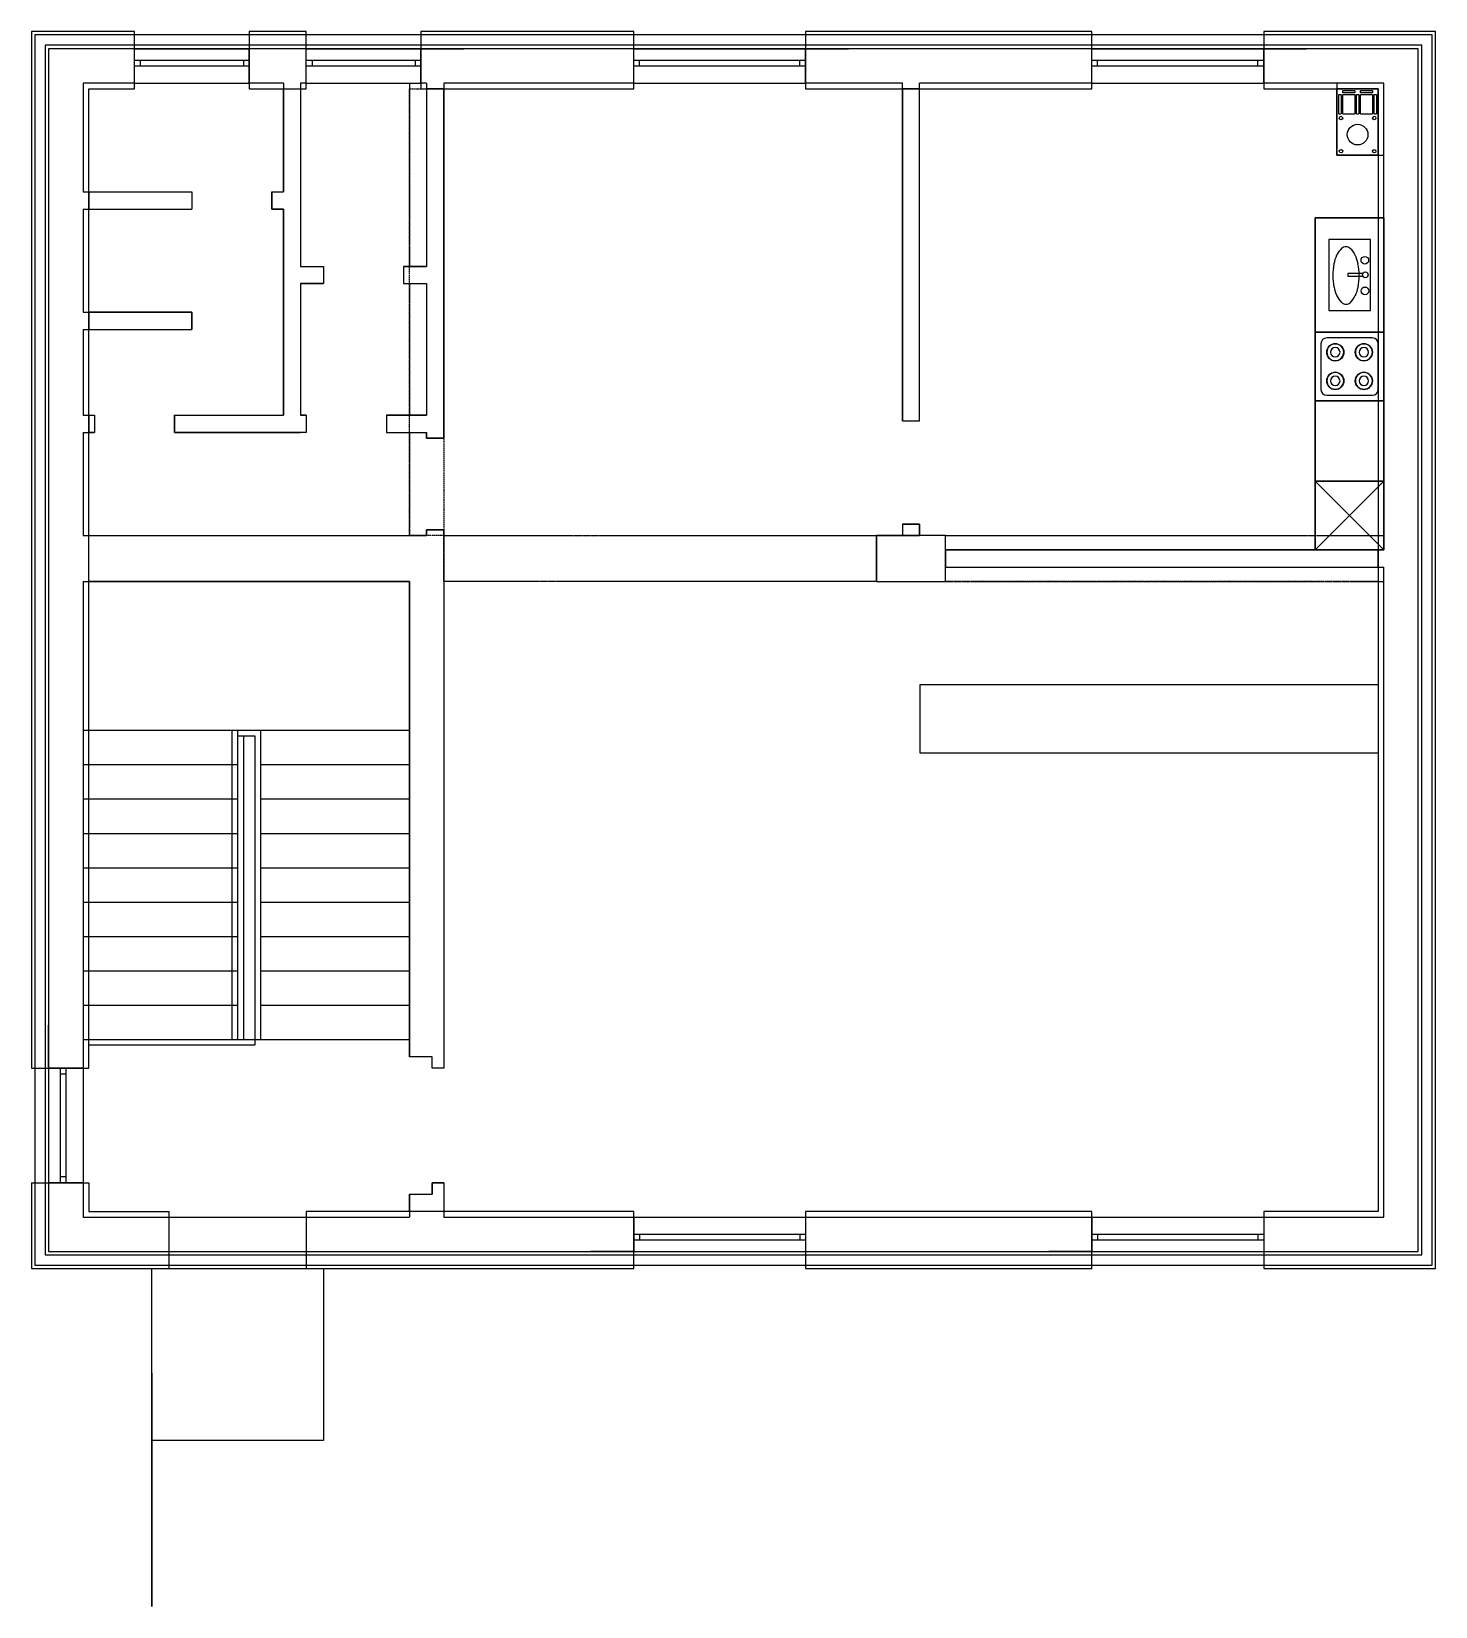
# Model space of a CAD drawing. Header units: inches. Extents: x 27854 to 40114, y 16307 to 30057.
import ezdxf

# ---------------------------------------------------------------- set-up
doc = ezdxf.new("R2010")
doc.units = ezdxf.units.IN
doc.header["$MEASUREMENT"] = 0
doc.linetypes.add('ACAD_ISO10W100', pattern=[18, 12, -3, 0, -3])
doc.layers.add('2D - 1P', color=201, linetype='Continuous', lineweight=25)
doc.layers.add('2D - 1S', color=181, linetype='Continuous', lineweight=25)
for name, color, linetype in [('3D - Schody vnútorné', 22, 'Continuous'), ('3D - Schody vonkajšie', 20, 'Continuous'), ('3D Prízemie - Strop', 104, 'Continuous'), ('3D Suterén - Kuchynská linka', 120, 'Continuous'), ('3D Suterén - Steny', 150, 'Continuous')]:
    doc.layers.add(name, color=color, linetype=linetype)
doc.styles.get("Standard").update_dxf_attribs({"font": 'arial.ttf'})

msp = doc.modelspace()

# ---------------------------------------------------------------- linework, layer by layer
at = {"layer": '2D - 1P'}
for p, q in [((31254, 29557), (31304, 29557)), ((28354, 28657), (29254, 28657)), ((29254, 28657), (29254, 28507)), ((28354, 23957), (31154, 23957)), ((29654, 23957), (29654, 21257)), ((29854, 23957), (29854, 21257)), ((29704, 23907), (29804, 23907)), ((29704, 23907), (29704, 21257)), ((29804, 23907), (29804, 21207)), ((28354, 23657), (29654, 23657)), ((29854, 23657), (31154, 23657)), ((28354, 23357), (29654, 23357)), ((29854, 23357), (31154, 23357)), ((28354, 23057), (29654, 23057)), ((29854, 23057), (31154, 23057)), ((28354, 22757), (29654, 22757)), ((29854, 22757), (31154, 22757)), ((28354, 22457), (29654, 22457)), ((29854, 22457), (31154, 22457)), ((28354, 22157), (29654, 22157)), ((29854, 22157), (31154, 22157)), ((28354, 21857), (29654, 21857)), ((29854, 21857), (31154, 21857)), ((28354, 21557), (29654, 21557)), ((29854, 21557), (31154, 21557)), ((28354, 21257), (31154, 21257)), ((29804, 21207), (28354, 21207)), ((27854, 20007), (27854, 19257)), ((27854, 20007), (28354, 20007)), ((28354, 20007), (28354, 19757)), ((28354, 19757), (29054, 19757)), ((29054, 19757), (29054, 19257)), ((27854, 19257), (29054, 19257))]:
    msp.add_line(p, q, dxfattribs=at)
at = {"layer": '2D - 1P', "ltscale": 5}
for p, q in [((39254, 28977), (39254, 29557)), ((39254, 29557), (39614, 29557)), ((39614, 29557), (39614, 28977)), ((39614, 28977), (39254, 28977))]:
    msp.add_line(p, q, dxfattribs=at)
at = {"layer": '2D - 1P', "linetype": 'Continuous'}
for p, q in [((28354, 28657), (28354, 28507)), ((28354, 26707), (28354, 26557))]:
    msp.add_line(p, q, dxfattribs=at)
at = {"layer": '2D - 1P'}
for points in [[(28354, 29557), (28754, 29557), (28754, 30057), (27854, 30057), (27854, 21007), (28354, 21007)], [(34614, 30057), (34614, 29557), (37114, 29557), (37114, 30057)], [(40114, 30057), (38614, 30057), (38614, 29557), (39614, 29557), (39614, 19757), (38614, 19757), (38614, 19257), (40114, 19257)], [(30204, 29557), (30204, 28007), (30404, 28007), (30404, 27857), (30204, 27857), (30204, 26707), (30254, 26707), (30254, 26557), (30204, 26557), (29104, 26557), (29104, 26707), (30054, 26707), (30054, 28507), (29954, 28507), (29954, 28657), (30054, 28657), (30054, 29557)], [(31304, 29557), (31304, 28007), (31104, 28007), (31104, 27857), (31304, 27857), (31304, 26707), (30954, 26707), (30954, 26557), (31304, 26557), (31304, 26507), (31454, 26507), (31454, 29557)], [(35459, 29557), (35459, 26657), (35609, 26657), (35609, 29557)], [(28354, 27457), (29254, 27457), (29254, 27607), (28354, 27607)], [(35609, 25657), (35609, 25757), (35459, 25757), (35459, 25657)], [(35834, 25257), (35834, 25657), (35234, 25657), (35234, 25257)], [(39614, 25532), (35834, 25532), (35834, 25382), (39614, 25382)], [(31154, 19757), (31154, 19907), (31354, 19907), (31354, 20007), (31454, 20007), (31454, 19757)], [(30254, 19257), (33114, 19257), (33114, 19757), (30254, 19757)], [(34614, 19757), (34614, 19257), (37114, 19257), (37114, 19757)]]:
    msp.add_lwpolyline(points, close=True, dxfattribs=at)
at = {"layer": '2D - 1P', "ltscale": 2}
for points in [[(29754, 30057), (29754, 29557), (30254, 29557), (30254, 30057)], [(35614, 23757), (35614, 24357), (39614, 24357), (39614, 23757)]]:
    msp.add_lwpolyline(points, close=True, dxfattribs=at)
at = {"layer": '2D - 1P', "linetype": 'Continuous'}
msp.add_lwpolyline([(31254, 29557), (33114, 29557), (33114, 30057), (31254, 30057), (31254, 29557)], dxfattribs=at)
at = {"layer": '2D - 1P', "linetype": 'Continuous', "elevation": -250}
msp.add_lwpolyline([(39254, 28977), (39664, 28977), (39664, 29607), (39254, 29607)], close=True, dxfattribs=at)
at = {"layer": '2D - 1P', "linetype": 'ACAD_ISO10W100'}
for points in [[(31154, 25657), (31154, 29557), (31454, 29557), (31454, 25657)], [(35234, 25257), (31454, 25257), (31454, 25657), (35234, 25657)], [(39614, 25257), (35834, 25257), (35834, 25657), (39614, 25657)]]:
    msp.add_lwpolyline(points, close=True, dxfattribs=at)
at = {"layer": '2D - 1P'}
for points in [[(39286, 29337), (39272, 29337, -0.414214), (39269, 29340), (39269, 29504, -0.414214), (39272, 29507), (39286, 29507, -0.414214), (39289, 29504), (39289, 29340, -0.414214)], [(39406, 29522), (39307, 29522, -0.414214), (39304, 29525), (39304, 29539, -0.414214), (39307, 29542), (39406, 29542, -0.414214), (39409, 29539), (39409, 29525, -0.414214)], [(39441, 29337), (39427, 29337, -0.414214), (39424, 29340), (39424, 29504, -0.414214), (39427, 29507), (39441, 29507, -0.414214), (39444, 29504), (39444, 29340, -0.414214)], [(39561, 29522), (39462, 29522, -0.414214), (39459, 29525), (39459, 29539, -0.414214), (39462, 29542), (39561, 29542, -0.414214), (39564, 29539), (39564, 29525, -0.414214)], [(39596, 29337), (39582, 29337, -0.414214), (39579, 29340), (39579, 29504, -0.414214), (39582, 29507), (39596, 29507, -0.414214), (39599, 29504), (39599, 29340, -0.414214)]]:
    msp.add_lwpolyline(points, format="xyb", close=True, dxfattribs=at)
at = {"layer": '2D - 1P', "ltscale": 5}
for points in [[(39406, 29337), (39307, 29337, -0.414214), (39304, 29340), (39304, 29504, -0.414214), (39307, 29507), (39406, 29507, -0.414214), (39409, 29504), (39409, 29340, -0.414214)], [(39561, 29337), (39462, 29337, -0.414214), (39459, 29340), (39459, 29504, -0.414214), (39462, 29507), (39561, 29507, -0.414214), (39564, 29504), (39564, 29340, -0.414214)]]:
    msp.add_lwpolyline(points, format="xyb", close=True, dxfattribs=at)
at = {"layer": '2D - 1P'}
for points in [[(28354, 28507), (29254, 28507)], [(28354, 26707), (28404, 26707), (28404, 26557), (28354, 26557)], [(28354, 25657), (31304, 25657), (31304, 25707), (31454, 25707), (31454, 25657), (31454, 21007), (31354, 21007), (31354, 21107), (31154, 21107), (31154, 25257), (28354, 25257)]]:
    msp.add_lwpolyline(points, dxfattribs=at)
for centre, radius in [((39289, 29302), 15), ((39579, 29302), 15), ((39434, 29157), 90), ((39289, 29012), 15), ((39579, 29012), 15)]:
    msp.add_circle(centre, radius, dxfattribs=at)
at = {"layer": '2D - 1S', "linetype": 'Continuous'}
for p, q in [((28754, 29907, -3400), (28379, 29907, -3400)), ((28754, 29607, -3400), (28754, 29907, -3400)), ((28754, 29907, -3400), (29754, 29907, -3400)), ((29754, 29607, -3400), (29754, 29907, -3400)), ((30254, 29607, -3400), (30254, 29907, -3400)), ((30254, 29907, -3400), (31254, 29907, -3400)), ((31254, 29607, -3400), (31254, 29907, -3400)), ((31254, 29907, -3400), (31629, 29907, -3400)), ((33114, 29907, -3400), (32739, 29907, -3400)), ((33114, 29607, -3400), (33114, 29907, -3400)), ((33114, 29907, -3400), (34614, 29907, -3400)), ((34614, 29607, -3400), (34614, 29907, -3400)), ((34614, 29907, -3400), (34989, 29907, -3400)), ((37114, 29907, -3400), (36739, 29907, -3400)), ((37114, 29607, -3400), (37114, 29907, -3400)), ((37114, 29907, -3400), (38614, 29907, -3400)), ((38614, 29607, -3400), (38614, 29907, -3400)), ((38614, 29907, -3400), (38989, 29907, -3400)), ((28754, 29807, -3400), (29754, 29807, -3400)), ((28754, 29757, -3400), (29754, 29757, -3400)), ((28804, 29807, -3400), (28804, 29757, -3400)), ((29704, 29807, -3400), (29704, 29757, -3400)), ((30254, 29807, -3400), (31254, 29807, -3400)), ((30254, 29757, -3400), (31254, 29757, -3400)), ((30304, 29807, -3400), (30304, 29757, -3400)), ((31204, 29807, -3400), (31204, 29757, -3400)), ((33114, 29807, -3400), (34614, 29807, -3400)), ((33114, 29757, -3400), (34614, 29757, -3400)), ((33164, 29757, -3400), (33164, 29807, -3400)), ((34564, 29757, -3400), (34564, 29807, -3400)), ((37114, 29807, -3400), (38614, 29807, -3400)), ((37114, 29757, -3400), (38614, 29757, -3400)), ((37164, 29757, -3400), (37164, 29807, -3400)), ((38564, 29757, -3400), (38564, 29807, -3400)), ((28754, 29607, -3400), (29754, 29607, -3400)), ((30254, 29607, -3400), (31254, 29607, -3400)), ((33114, 29607, -3400), (34614, 29607, -3400)), ((37114, 29607, -3400), (38614, 29607, -3400)), ((39064, 25532, -3400), (39064, 28432, -3400)), ((39064, 28432, -3400), (39664, 28432, -3400)), ((39664, 28432, -3400), (39664, 25532, -3400)), ((39546, 28242, -3400), (39183, 28242, -3400)), ((39183, 28242, -3400), (39183, 27623, -3400)), ((39546, 27623, -3400), (39546, 28242, -3400)), ((39479, 27944, -3400), (39348, 27944, -3400)), ((39348, 27944, -3400), (39348, 27921, -3400)), ((39348, 27921, -3400), (39479, 27921, -3400)), ((39183, 27623, -3400), (39546, 27623, -3400)), ((39664, 27432, -3400), (39064, 27432, -3400)), ((39664, 27432, -3400), (39064, 27432, -3400)), ((39664, 26832, -3400), (39064, 26832, -3400)), ((39664, 26132, -3400), (39064, 26132, -3400)), ((39664, 26132, -3400), (39064, 25532, -3400)), ((39064, 26132, -3400), (39664, 25532, -3400)), ((39664, 25532, -3400), (39064, 25532, -3400)), ((28004, 21007, -3400), (28004, 21382, -3400)), ((28304, 21007, -3400), (28004, 21007, -3400)), ((28004, 21007, -3400), (28004, 20007, -3400)), ((28104, 21007, -3400), (28104, 20007, -3400)), ((28104, 20957, -3400), (28154, 20957, -3400)), ((28154, 21007, -3400), (28154, 20007, -3400)), ((28304, 21007, -3400), (28304, 20007, -3400)), ((28304, 20007, -3400), (28004, 20007, -3400)), ((28004, 20007, -3400), (28004, 19632, -3400)), ((28154, 20057, -3400), (28104, 20057, -3400)), ((33114, 19707, -3400), (33114, 19407, -3400)), ((33114, 19707, -3400), (34614, 19707, -3400)), ((34614, 19707, -3400), (34614, 19407, -3400)), ((37114, 19707, -3400), (37114, 19407, -3400)), ((37114, 19707, -3400), (38614, 19707, -3400)), ((38614, 19707, -3400), (38614, 19407, -3400)), ((33114, 19557, -3400), (34614, 19557, -3400)), ((33164, 19557, -3400), (33164, 19507, -3400)), ((34564, 19557, -3400), (34564, 19507, -3400)), ((37114, 19557, -3400), (38614, 19557, -3400)), ((37164, 19557, -3400), (37164, 19507, -3400)), ((38564, 19557, -3400), (38564, 19507, -3400)), ((33114, 19407, -3400), (32739, 19407, -3400)), ((33114, 19507, -3400), (34614, 19507, -3400)), ((33114, 19407, -3400), (34614, 19407, -3400)), ((34614, 19407, -3400), (34989, 19407, -3400)), ((37114, 19407, -3400), (36739, 19407, -3400)), ((37114, 19507, -3400), (38614, 19507, -3400)), ((37114, 19407, -3400), (38614, 19407, -3400)), ((38614, 19407, -3400), (38989, 19407, -3400))]:
    msp.add_line(p, q, dxfattribs=at)
at = {"layer": '2D - 1S'}
for p, q in [((28754, 29607, -3400), (28304, 29607, -3400)), ((28304, 29607, -3400), (28304, 28657, -3400)), ((30054, 29607, -3400), (29754, 29607, -3400)), ((30054, 29607, -3400), (30054, 28657, -3400)), ((30254, 29607, -3400), (30204, 29607, -3400)), ((30204, 29607, -3400), (30204, 28007, -3400)), ((31304, 29607, -3400), (31254, 29607, -3400)), ((31304, 29607, -3400), (31304, 28007, -3400)), ((33114, 29607, -3400), (31454, 29607, -3400)), ((31454, 29607, -3400), (31454, 26507, -3400)), ((35459, 29607, -3400), (34614, 29607, -3400)), ((35459, 26657, -3400), (35459, 29607, -3400)), ((37114, 29607, -3400), (35609, 29607, -3400)), ((35609, 26657, -3400), (35609, 29607, -3400)), ((39664, 29607, -3400), (38614, 29607, -3400)), ((39664, 25532, -3400), (39664, 29607, -3400)), ((28304, 28657, -3400), (29254, 28657, -3400)), ((29254, 28657, -3400), (29254, 28507, -3400)), ((29954, 28657, -3400), (30054, 28657, -3400)), ((29954, 28657, -3400), (29954, 28507, -3400)), ((28304, 28507, -3400), (29254, 28507, -3400)), ((28304, 28507, -3400), (28304, 27607, -3400)), ((29954, 28507, -3400), (30054, 28507, -3400)), ((30054, 28507, -3400), (30054, 26707, -3400)), ((30204, 28007, -3400), (30404, 28007, -3400)), ((30404, 28007, -3400), (30404, 27857, -3400)), ((31104, 28007, -3400), (31304, 28007, -3400)), ((31104, 28007, -3400), (31104, 27857, -3400)), ((30204, 27857, -3400), (30204, 26707, -3400)), ((30204, 27857, -3400), (30404, 27857, -3400)), ((31104, 27857, -3400), (31304, 27857, -3400)), ((31304, 27857, -3400), (31304, 26707, -3400)), ((28304, 27607, -3400), (29254, 27607, -3400)), ((29254, 27607, -3400), (29254, 27457, -3400)), ((28304, 27457, -3400), (28304, 26707, -3400)), ((28304, 27457, -3400), (29254, 27457, -3400)), ((28304, 26707, -3400), (28404, 26707, -3400)), ((28404, 26707, -3400), (28404, 26557, -3400)), ((29104, 26707, -3400), (30054, 26707, -3400)), ((29104, 26707, -3400), (29104, 26557, -3400)), ((30254, 26707, -3400), (30204, 26707, -3400)), ((30254, 26707, -3400), (30254, 26557, -3400)), ((30954, 26707, -3400), (31304, 26707, -3400)), ((30954, 26707, -3400), (30954, 26557, -3400)), ((28304, 26557, -3400), (28304, 25657, -3400)), ((28304, 26557, -3400), (28404, 26557, -3400)), ((29104, 26557, -3400), (30204, 26557, -3400)), ((30254, 26557, -3400), (30204, 26557, -3400)), ((30954, 26557, -3400), (31304, 26557, -3400)), ((35459, 26657, -3400), (35609, 26657, -3400)), ((35459, 25757, -3400), (35609, 25757, -3400)), ((35459, 25757, -3400), (35459, 25657, -3400)), ((35609, 25757, -3400), (35609, 25657, -3400)), ((28304, 25657, -3400), (31304, 25657, -3400)), ((31454, 25657, -3400), (31454, 21007, -3400)), ((35234, 25257, -3400), (35234, 25657, -3400)), ((35234, 25657, -3400), (35459, 25657, -3400)), ((35834, 25657, -3400), (35609, 25657, -3400)), ((35834, 25532, -3400), (35834, 25657, -3400)), ((35834, 25532, -3400), (39664, 25532, -3400)), ((35834, 25382, -3400), (39664, 25382, -3400)), ((35834, 25257, -3400), (35834, 25382, -3400)), ((39664, 19707, -3400), (39664, 25382, -3400)), ((28304, 25257, -3400), (28304, 21007, -3400)), ((28304, 25257, -3400), (31154, 25257, -3400)), ((31154, 25257, -3400), (31154, 21107, -3400)), ((35234, 25257, -3400), (35834, 25257, -3400)), ((28304, 23957, -3400), (31154, 23957, -3400)), ((29604, 23957, -3400), (29604, 21257, -3400)), ((29854, 23957, -3400), (29854, 21782, -3400)), ((29654, 23907, -3400), (29804, 23907, -3400)), ((29654, 23907, -3400), (29654, 21257, -3400)), ((29804, 23907, -3400), (29804, 21257, -3400)), ((28304, 23657, -3400), (29604, 23657, -3400)), ((29854, 23657, -3400), (31154, 23657, -3400)), ((28304, 23357, -3400), (29604, 23357, -3400)), ((29854, 23357, -3400), (31154, 23357, -3400)), ((28304, 23057, -3400), (29604, 23057, -3400)), ((29854, 23057, -3400), (31154, 23057, -3400)), ((28304, 22757, -3400), (29604, 22757, -3400)), ((29854, 22757, -3400), (31154, 22757, -3400)), ((28304, 22457, -3400), (29604, 22457, -3400)), ((29854, 22457, -3400), (31024, 22457, -3400)), ((28304, 22157, -3400), (29604, 22157, -3400)), ((29854, 22157, -3400), (30504, 22157, -3400)), ((28304, 21857, -3400), (29604, 21857, -3400)), ((29854, 21857, -3400), (29985, 21857, -3400)), ((28304, 21557, -3400), (29604, 21557, -3400)), ((28304, 21257, -3400), (29854, 21257, -3400)), ((31354, 21107, -3400), (31154, 21107, -3400)), ((31354, 21007, -3400), (31354, 21107, -3400)), ((31454, 21007, -3400), (31354, 21007, -3400)), ((28304, 20007, -3400), (28304, 19707, -3400)), ((31454, 20007, -3400), (31354, 20007, -3400)), ((31354, 20007, -3400), (31354, 19907, -3400)), ((31454, 20007, -3400), (31454, 19707, -3400)), ((31154, 19907, -3400), (31354, 19907, -3400)), ((31154, 19907, -3400), (31154, 19707, -3400)), ((28304, 19707, -3400), (31154, 19707, -3400)), ((31454, 19707, -3400), (33114, 19707, -3400)), ((34614, 19707, -3400), (37114, 19707, -3400)), ((38614, 19707, -3400), (39664, 19707, -3400))]:
    msp.add_line(p, q, dxfattribs=at)
at = {"layer": '2D - 1S', "linetype": 'ACAD_ISO10W100', "ltscale": 0.5}
for p, q in [((31154, 29607, -3400), (31154, 28007, -3400)), ((31154, 27857, -3400), (31154, 26707, -3400)), ((31154, 26557, -3400), (31154, 25657, -3400)), ((31454, 25657, -3400), (35234, 25657, -3400)), ((35834, 25657, -3400), (39664, 25657, -3400)), ((35234, 25257, -3400), (31454, 25257, -3400)), ((35834, 25257, -3400), (39664, 25257, -3400)), ((31024, 22457, -3400), (31154, 22457, -3400)), ((30504, 22157, -3400), (31154, 22157, -3400)), ((29854, 21782, -3400), (29854, 21257, -3400)), ((29985, 21857, -3400), (31154, 21857, -3400)), ((29854, 21557, -3400), (31154, 21557, -3400)), ((29854, 21257, -3400), (31154, 21257, -3400))]:
    msp.add_line(p, q, dxfattribs=at)
at = {"layer": '2D - 1S', "ltscale": 5}
for p, q in [((39254, 28977, -3400), (39254, 29557, -3400)), ((39254, 29557, -3400), (39614, 29557, -3400)), ((39614, 29557, -3400), (39614, 28977, -3400)), ((39614, 28977, -3400), (39254, 28977, -3400))]:
    msp.add_line(p, q, dxfattribs=at)
at = {"layer": '2D - 1S', "linetype": 'Continuous', "ltscale": 600}
for p, q in [((39064, 27532, -3400), (39064, 26932, -3400)), ((39664, 26932, -3400), (39664, 27532, -3400)), ((39564, 27382, -3400), (39164, 27382, -3400)), ((39114, 27332, -3400), (39114, 26932, -3400)), ((39614, 26932, -3400), (39614, 27332, -3400)), ((39064, 26832, -3400), (39664, 26832, -3400)), ((39164, 26882, -3400), (39564, 26882, -3400))]:
    msp.add_line(p, q, dxfattribs=at)
at = {"layer": '2D - 1S', "ltscale": 2}
for p, q in [((31304, 26507, -3400), (31304, 26557, -3400)), ((31454, 26507, -3400), (31304, 26507, -3400)), ((31454, 25707, -3400), (31304, 25707, -3400)), ((31304, 25707, -3400), (31304, 25657, -3400)), ((31454, 25657, -3400), (31454, 25707, -3400))]:
    msp.add_line(p, q, dxfattribs=at)
at = {"layer": '2D - 1S', "elevation": -3400}
for points in [[(32739, 19287), (40084, 19287), (40084, 30027), (28379, 30027), (27884, 30027), (27884, 19632), (27884, 19287)], [(32739, 19377), (39994, 19377), (39994, 29937), (28379, 29937), (27974, 29937), (27974, 19632), (27974, 19377)]]:
    msp.add_lwpolyline(points, close=True, dxfattribs=at)
for points in [[(28379, 29907), (28004, 29907), (28004, 21382)], [(30254, 29907), (29754, 29907)], [(32739, 29907), (31629, 29907)], [(36739, 29907), (34989, 29907)], [(38989, 19407), (39964, 19407), (39964, 29907), (38989, 29907)], [(28004, 19632), (28004, 19407), (32739, 19407)], [(34989, 19407), (36739, 19407)]]:
    msp.add_lwpolyline(points, dxfattribs=at)
for points in [[(39286, 29337), (39272, 29337, -0.414214), (39269, 29340), (39269, 29504, -0.414214), (39272, 29507), (39286, 29507, -0.414214), (39289, 29504), (39289, 29340, -0.414214)], [(39406, 29522), (39307, 29522, -0.414214), (39304, 29525), (39304, 29539, -0.414214), (39307, 29542), (39406, 29542, -0.414214), (39409, 29539), (39409, 29525, -0.414214)], [(39441, 29337), (39427, 29337, -0.414214), (39424, 29340), (39424, 29504, -0.414214), (39427, 29507), (39441, 29507, -0.414214), (39444, 29504), (39444, 29340, -0.414214)], [(39561, 29522), (39462, 29522, -0.414214), (39459, 29525), (39459, 29539, -0.414214), (39462, 29542), (39561, 29542, -0.414214), (39564, 29539), (39564, 29525, -0.414214)], [(39596, 29337), (39582, 29337, -0.414214), (39579, 29340), (39579, 29504, -0.414214), (39582, 29507), (39596, 29507, -0.414214), (39599, 29504), (39599, 29340, -0.414214)]]:
    msp.add_lwpolyline(points, format="xyb", close=True, dxfattribs=at)
at = {"layer": '2D - 1S', "ltscale": 5, "elevation": -3400}
for points in [[(39406, 29337), (39307, 29337, -0.414214), (39304, 29340), (39304, 29504, -0.414214), (39307, 29507), (39406, 29507, -0.414214), (39409, 29504), (39409, 29340, -0.414214)], [(39561, 29337), (39462, 29337, -0.414214), (39459, 29340), (39459, 29504, -0.414214), (39462, 29507), (39561, 29507, -0.414214), (39564, 29504), (39564, 29340, -0.414214)]]:
    msp.add_lwpolyline(points, format="xyb", close=True, dxfattribs=at)
at = {"layer": '2D - 1S'}
for centre, radius in [((39289, 29302, -3400), 15), ((39579, 29302, -3400), 15), ((39434, 29157, -3400), 90), ((39289, 29012, -3400), 15), ((39579, 29012, -3400), 15)]:
    msp.add_circle(centre, radius, dxfattribs=at)
at = {"layer": '2D - 1S', "linetype": 'Continuous'}
for centre, radius in [((39497, 28060, -3400), 33.4), ((39501, 27933, -3400), 24.8), ((39498, 27793, -3400), 33.5)]:
    msp.add_circle(centre, radius, dxfattribs=at)
at = {"layer": '2D - 1S', "linetype": 'Continuous', "ltscale": 600}
for centre in [(39239, 27257, -3400), (39489, 27257, -3400), (39239, 27007, -3400), (39489, 27007, -3400)]:
    msp.add_circle(centre, 75, dxfattribs=at)
at = {"layer": '2D - 1S', "linetype": 'Continuous'}
for centre, radius, start, end in [((39548, 27968, -3400), 327, 155.4579, 169.353), ((39415, 28029, -3400), 180, 132.1741, 155.4579), ((39332, 28121, -3400), 57, 90.1224, 132.1741), ((39332, 28121, -3400), 57, 48.0706, 90.1224), ((39250, 28029, -3400), 180, 24.7868, 48.0706), ((39117, 27967, -3400), 327, 10.8917, 24.7868), ((39761, 27928, -3400), 543, 169.353, 180.1224), ((39761, 27928, -3400), 543, 180.1224, 190.8917), ((38904, 27927, -3400), 543, 0.1224, 10.8917), ((38904, 27927, -3400), 543, 349.353, 0.1224), ((39549, 27888, -3400), 327, 190.8917, 204.7868), ((39117, 27887, -3400), 327, 335.4579, 349.353), ((39415, 27826, -3400), 180, 204.7868, 228.0706), ((39333, 27734, -3400), 57, 228.0706, 270.1224), ((39333, 27734, -3400), 57, 270.1224, 312.1741), ((39250, 27826, -3400), 180, 312.1741, 335.4579)]:
    msp.add_arc(centre, radius, start, end, dxfattribs=at)
at = {"layer": '2D - 1S', "linetype": 'Continuous', "ltscale": 600}
for centre, radius, start, end in [((39164, 27332, -3400), 50, 90, 180), ((39564, 27332, -3400), 50, 0, 90), ((39239, 27257, -3400), 73.8, 0, 180), ((39239, 27257, -3400), 73.8, 180, 0), ((39239, 27257, -3400), 41.3, 0, 180), ((39239, 27257, -3400), 41.3, 180, 0), ((39489, 27257, -3400), 73.8, 0, 180), ((39489, 27257, -3400), 73.8, 180, 0), ((39489, 27257, -3400), 41.3, 0, 180), ((39489, 27257, -3400), 41.3, 180, 0), ((39239, 27007, -3400), 73.8, 0, 180), ((39239, 27007, -3400), 73.8, 180, 0), ((39239, 27007, -3400), 41.3, 0, 180), ((39239, 27007, -3400), 41.3, 180, 0), ((39489, 27007, -3400), 73.8, 0, 180), ((39489, 27007, -3400), 73.8, 180, 0), ((39489, 27007, -3400), 41.3, 0, 180), ((39489, 27007, -3400), 41.3, 180, 0), ((39164, 26932, -3400), 50, 180, 270), ((39564, 26932, -3400), 50, 270, 0)]:
    msp.add_arc(centre, radius, start, end, dxfattribs=at)
at = {"layer": '3D - Schody vnútorné', "linetype": 'Continuous', "extrusion": (-1, 2.81377e-16, -2.63791e-16)}
for p, q in [((31154, 23657, -1550), (31154, 23957, -1550)), ((31154, 23957, -1550), (31154, 23957, -1715))]:
    msp.add_line(p, q, dxfattribs=at)
at = {"layer": '3D - Schody vonkajšie', "linetype": 'Continuous', "elevation": -180}
msp.add_lwpolyline([(30404, 17757), (28904, 17757), (28904, 19257), (30404, 19257)], close=True, dxfattribs=at)
at = {"layer": '3D - Schody vonkajšie', "linetype": 'Continuous', "extrusion": (1, 0, 0), "elevation": 28904}
msp.add_lwpolyline([(16307, -1200), (16604, -1200), (18344, -180)], dxfattribs=at)
at = {"layer": '3D - Schody vonkajšie', "linetype": 'Continuous', "extrusion": (-1, 0, 0), "elevation": -28904}
msp.add_lwpolyline([(-16307, -1200), (-16307, -1030), (-16597, -1030), (-16597, -860), (-16887, -860), (-16887, -690), (-17177, -690), (-17177, -520), (-17467, -520), (-17467, -350), (-17757, -350), (-17757, -180), (-18344, -180), (-16604, -1200)], close=True, dxfattribs=at)
at = {"layer": '3D Prízemie - Strop', "linetype": 'Continuous', "elevation": 3400}
msp.add_lwpolyline([(39614, 28977), (39614, 29557), (39254, 29557), (39254, 28977)], close=True, dxfattribs=at)
at = {"layer": '3D Suterén - Kuchynská linka', "linetype": 'Continuous'}
for p, q in [((39064, 25532, -3200), (39064, 28432, -3200)), ((39064, 28432, -3200), (39664, 28432, -3200)), ((39664, 28432, -3200), (39664, 25532, -3200)), ((39546, 28242, -2350), (39183, 28242, -2350)), ((39183, 28242, -2350), (39183, 27623, -2350)), ((39546, 27623, -2350), (39546, 28242, -2350)), ((39183, 27623, -2350), (39546, 27623, -2350)), ((39664, 27432, -3200), (39064, 27432, -3200)), ((39664, 27432, -3200), (39064, 27432, -3200)), ((39664, 26832, -3200), (39064, 26832, -3200)), ((39664, 26132, -3200), (39064, 26132, -3200)), ((39664, 26132, -1200), (39064, 25532, -1200)), ((39064, 26132, -1200), (39664, 25532, -1200)), ((39664, 25532, -3200), (39064, 25532, -3200))]:
    msp.add_line(p, q, dxfattribs=at)
at = {"layer": '3D Suterén - Kuchynská linka', "linetype": 'Continuous', "ltscale": 600}
for p, q in [((39064, 27532, -3200), (39064, 26932, -3200)), ((39664, 26932, -3200), (39664, 27532, -3200)), ((39564, 27382, -2340), (39164, 27382, -2340)), ((39114, 27332, -2340), (39114, 26932, -2340)), ((39614, 26932, -2340), (39614, 27332, -2340)), ((39064, 26832, -3200), (39664, 26832, -3200)), ((39164, 26882, -2340), (39564, 26882, -2340))]:
    msp.add_line(p, q, dxfattribs=at)
at = {"layer": '3D Suterén - Kuchynská linka', "linetype": 'Continuous', "elevation": -3200}
for points in [[(39664, 28432), (39064, 28432), (39064, 27432), (39664, 27432)], [(39664, 27432), (39064, 27432), (39064, 26832), (39664, 26832)], [(39664, 26832), (39064, 26832), (39064, 26132), (39664, 26132)], [(39664, 26132), (39064, 26132), (39064, 25532), (39664, 25532)]]:
    msp.add_lwpolyline(points, close=True, dxfattribs=at)
at = {"layer": '3D Suterén - Kuchynská linka', "linetype": 'Continuous'}
for centre, radius in [((39497, 28060, -2350), 33.4), ((39501, 27933, -2350), 24.8), ((39498, 27793, -2350), 33.5)]:
    msp.add_circle(centre, radius, dxfattribs=at)
at = {"layer": '3D Suterén - Kuchynská linka', "linetype": 'Continuous', "ltscale": 600}
for centre in [(39239, 27257, -2340), (39489, 27257, -2340), (39239, 27007, -2340), (39489, 27007, -2340)]:
    msp.add_circle(centre, 75, dxfattribs=at)
at = {"layer": '3D Suterén - Kuchynská linka', "linetype": 'Continuous'}
for centre, radius, start, end in [((39548, 27968, -2350), 327, 155.4579, 169.353), ((39415, 28029, -2350), 180, 132.1741, 155.4579), ((39332, 28121, -2350), 57, 90.1224, 132.1741), ((39332, 28121, -2350), 57, 48.0706, 90.1224), ((39250, 28029, -2350), 180, 24.7868, 48.0706), ((39117, 27967, -2350), 327, 10.8917, 24.7868), ((39761, 27928, -2350), 543, 169.353, 180.1224), ((39761, 27928, -2350), 543, 180.1224, 190.8917), ((38904, 27927, -2350), 543, 0.1224, 10.8917), ((38904, 27927, -2350), 543, 349.353, 0.1224), ((39549, 27888, -2350), 327, 190.8917, 204.7868), ((39117, 27887, -2350), 327, 335.4579, 349.353), ((39415, 27826, -2350), 180, 204.7868, 228.0706), ((39333, 27734, -2350), 57, 228.0706, 270.1224), ((39333, 27734, -2350), 57, 270.1224, 312.1741), ((39250, 27826, -2350), 180, 312.1741, 335.4579)]:
    msp.add_arc(centre, radius, start, end, dxfattribs=at)
at = {"layer": '3D Suterén - Kuchynská linka', "linetype": 'Continuous', "ltscale": 600}
for centre, radius, start, end in [((39164, 27332, -2340), 50, 90, 180), ((39564, 27332, -2340), 50, 0, 90), ((39239, 27257, -2340), 73.8, 0, 180), ((39239, 27257, -2340), 73.8, 180, 0), ((39239, 27257, -2340), 41.3, 0, 180), ((39239, 27257, -2340), 41.3, 180, 0), ((39489, 27257, -2340), 73.8, 0, 180), ((39489, 27257, -2340), 73.8, 180, 0), ((39489, 27257, -2340), 41.3, 0, 180), ((39489, 27257, -2340), 41.3, 180, 0), ((39239, 27007, -2340), 73.8, 0, 180), ((39239, 27007, -2340), 73.8, 180, 0), ((39239, 27007, -2340), 41.3, 0, 180), ((39239, 27007, -2340), 41.3, 180, 0), ((39489, 27007, -2340), 73.8, 0, 180), ((39489, 27007, -2340), 73.8, 180, 0), ((39489, 27007, -2340), 41.3, 0, 180), ((39489, 27007, -2340), 41.3, 180, 0), ((39164, 26932, -2340), 50, 180, 270), ((39564, 26932, -2340), 50, 270, 0)]:
    msp.add_arc(centre, radius, start, end, dxfattribs=at)
at = {"layer": '3D Suterén - Steny', "elevation": -3400}
msp.add_lwpolyline([(38614, 29907), (37114, 29907), (36739, 29907), (34989, 29907), (34614, 29907), (33114, 29907), (32739, 29907), (31629, 29907), (31254, 29907), (30254, 29907), (29754, 29907), (28754, 29907), (28379, 29907), (28004, 29907), (28004, 21382), (28004, 21007), (28004, 20007), (28004, 19632), (28004, 19407), (32739, 19407), (33114, 19407), (34614, 19407), (34989, 19407), (36739, 19407), (37114, 19407), (38614, 19407), (38989, 19407), (39964, 19407), (39964, 29907), (38989, 29907)], close=True, dxfattribs=at)

# ---------------------------------------------------------------- texts
at = {"layer": '2D - 1S', "linetype": 'Continuous', "flags": 9}
for tag, s in [('XSIZE', '495.0410400005453'), ('YSIZE', '290.5507677178612')]:
    msp.add_attdef(tag, (39183, 28242, -3400), s, height=0.625, rotation=270, dxfattribs=at)
at = {"layer": '3D Suterén - Kuchynská linka', "linetype": 'Continuous', "flags": 9}
for tag, s in [('XSIZE', '495.0410400005453'), ('YSIZE', '290.5507677178612')]:
    msp.add_attdef(tag, (39183, 28242, -2350), s, height=0.625, rotation=270, dxfattribs=at)

doc.saveas('drawing.dxf')
